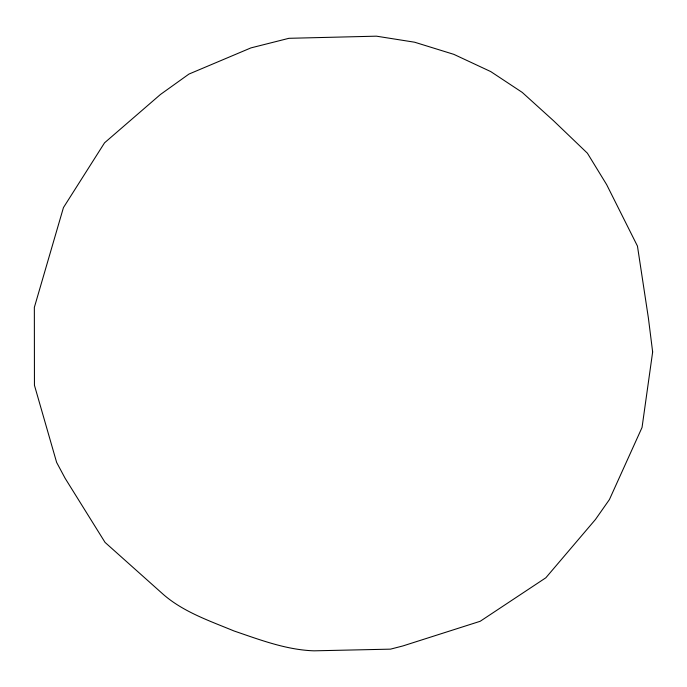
<?xml version="1.0" encoding="UTF-8"?>
<svg xmlns="http://www.w3.org/2000/svg" width="687" height="687" viewBox="0 0 687 687"><rect width="100%" height="100%" fill="white"/><g stroke="black" fill="none" stroke-linecap="round" stroke-linejoin="round"><path stroke-width="1.03" d="M652.65 351.959L642.044 427.469L609.421 499.561L595.466 519.458L545.839 577.784L480.179 621.288L402.84 645.96L390.499 649.146L314.079 650.829C286.367 649.928 259.969 639.812 234.009 630.967C209.69 620.893 183.712 612.1 163.54 594.624L105.059 542.412L65.128 478.298L56.626 462.403L34.444 385.278L34.35 307.398L63.453 207.577L104.553 142.819L160.449 94.48L188.959 74.067L250.944 47.892L288.918 38.309L376.433 36.171L414.587 42.208L453.832 54.35L490.758 71.594L522.223 92.393L553.593 120.792L587.411 153.21L606.664 184.657L637.45 246.075L648.382 317.961L652.65 351.959"/></g></svg>
